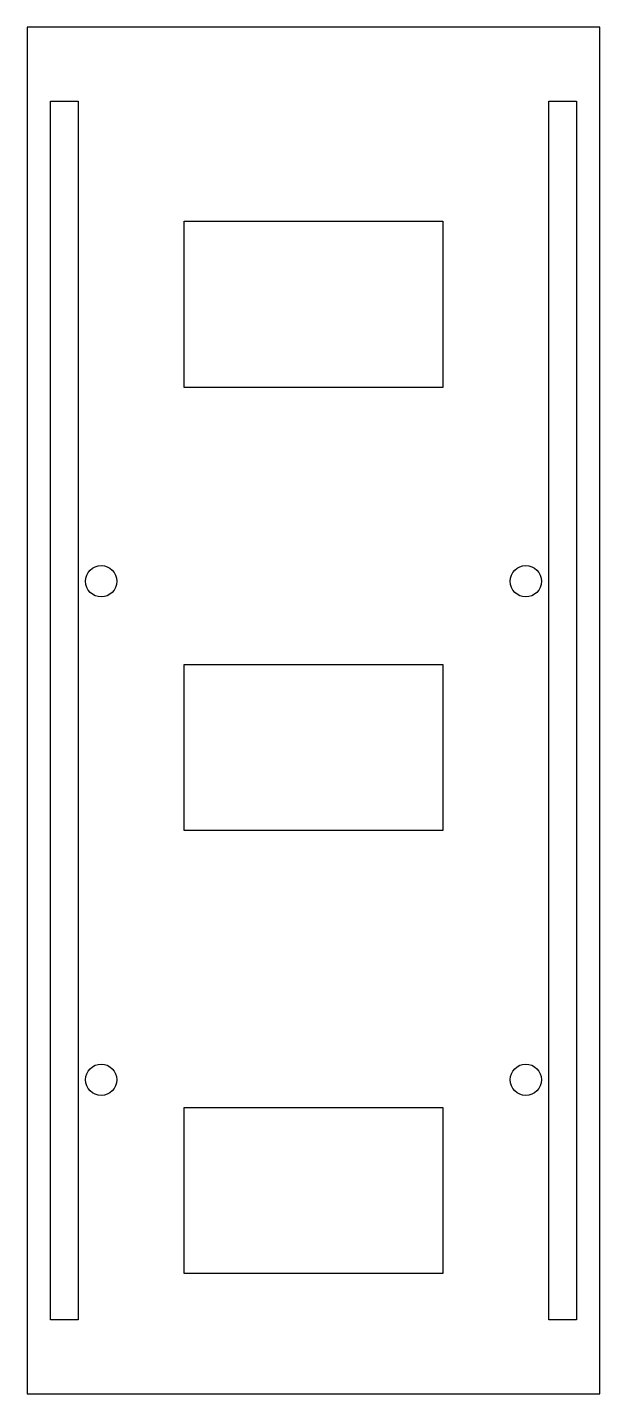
# Model space of a CAD drawing. Header units: millimetres. Extents: x 0 to 62, y 0 to 148.
import ezdxf

# ---------------------------------------------------------------- set-up
doc = ezdxf.new("R2010")
doc.units = ezdxf.units.MM

msp = doc.modelspace()

# ---------------------------------------------------------------- linework, layer by layer
for p, q in [((62, 148), (0, 148)), ((0, 148), (0, 0)), ((62, 0), (62, 148)), ((2.5, 8), (2.5, 140)), ((2.5, 140), (5.5, 140)), ((5.5, 140), (5.5, 8)), ((56.5, 8), (56.5, 140)), ((56.5, 140), (59.5, 140)), ((59.5, 140), (59.5, 8)), ((17, 109), (17, 127)), ((17, 127), (45, 127)), ((45, 127), (45, 109)), ((45, 109), (17, 109)), ((17, 61), (17, 79)), ((17, 79), (45, 79)), ((45, 79), (45, 61)), ((45, 61), (17, 61)), ((17, 13), (17, 31)), ((17, 31), (45, 31)), ((45, 31), (45, 13)), ((45, 13), (17, 13)), ((5.5, 8), (2.5, 8)), ((59.5, 8), (56.5, 8)), ((0, 0), (62, 0))]:
    msp.add_line(p, q)
for centre in [(8, 88), (54, 88), (8, 34), (54, 34)]:
    msp.add_circle(centre, 1.7)

doc.saveas('drawing.dxf')
